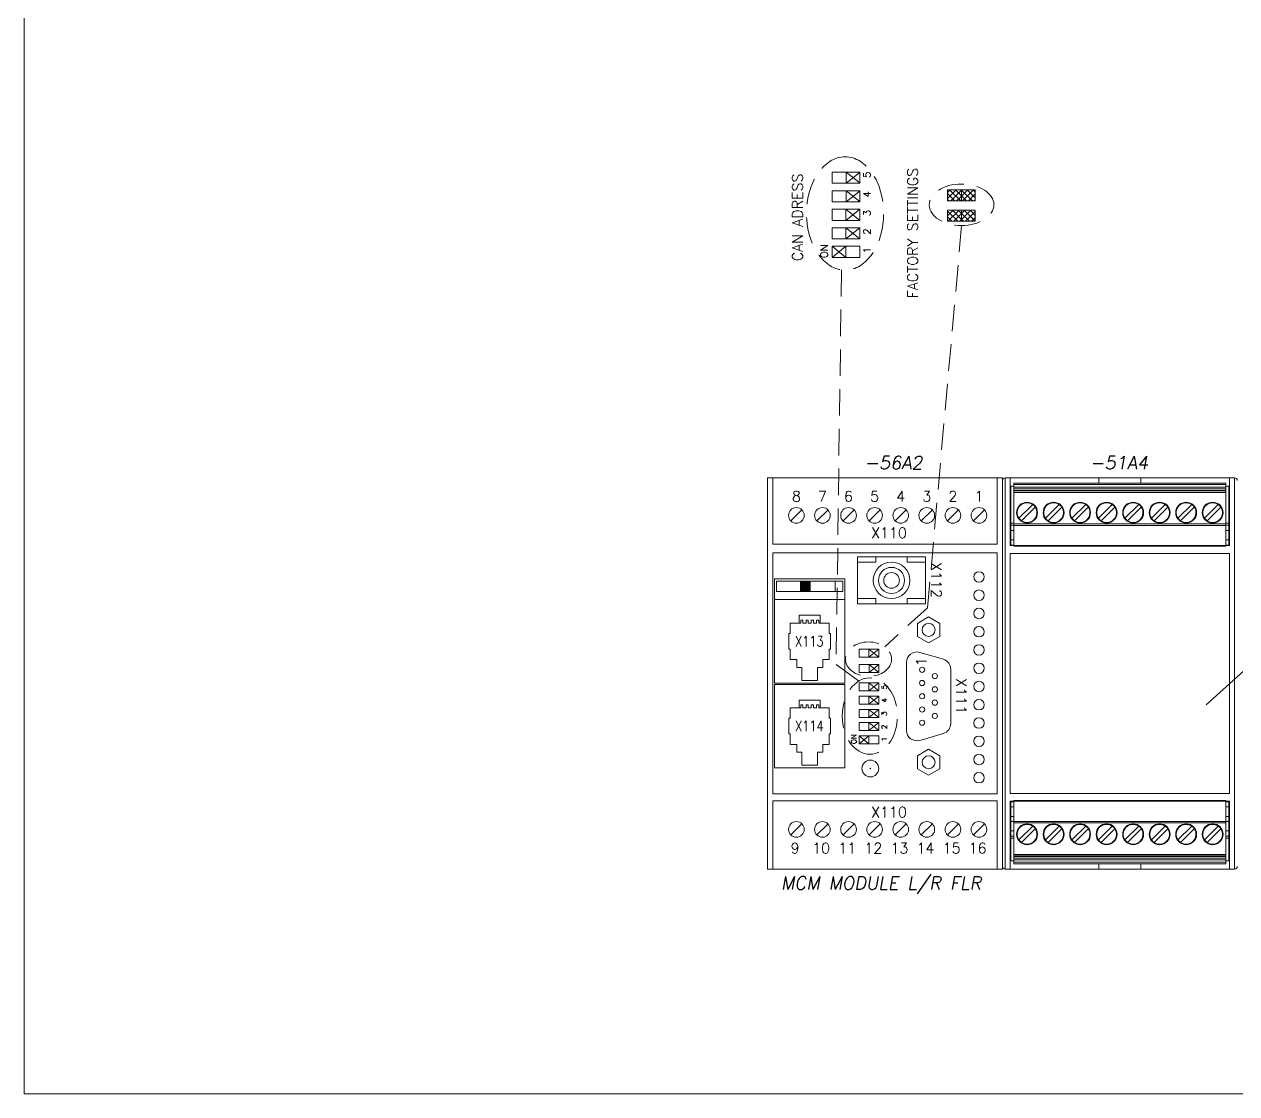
# Model space of a CAD drawing. Extents: x -2993 to 3661, y -4147 to -1441.
# Drawn here: x -2993.4 to -2761, y -2503 to -2298 of the extents above; entities that cross this region are included whole.
import ezdxf
from ezdxf.enums import TextEntityAlignment as Align

# ---------------------------------------------------------------- set-up
doc = ezdxf.new("R2010")
doc.units = 0
doc.header["$LTSCALE"] = 0.1
doc.header["$MEASUREMENT"] = 0
doc.linetypes.add('DASHED', pattern=[19.05, 12.7, -6.35])
doc.layers.get('0').update_dxf_attribs({"linetype": 'CONTINUOUS'})
doc.layers.add('DIM', color=5, linetype='CONTINUOUS')
doc.styles.get("Standard").update_dxf_attribs({"font": 'simplex.shx'})

msp = doc.modelspace()

# ---------------------------------------------------------------- linework, layer by layer
at = {"linetype": 'Continuous', "lineweight": 13}
for p, q in [((-2838.57, -2326.37), (-2838.57, -2328.5)), ((-2833.24, -2326.37), (-2838.57, -2326.37)), ((-2835.87, -2328.5), (-2835.87, -2326.37)), ((-2833.24, -2328.5), (-2833.24, -2326.37)), ((-2838.57, -2328.5), (-2833.24, -2328.5)), ((-2833.24, -2329.93), (-2838.57, -2329.93)), ((-2838.57, -2329.93), (-2838.57, -2332.06)), ((-2835.87, -2332.06), (-2835.87, -2329.93)), ((-2833.24, -2332.06), (-2833.24, -2329.93)), ((-2811.12, -2329.76), (-2816.45, -2329.76)), ((-2816.45, -2329.76), (-2816.45, -2331.89)), ((-2813.75, -2331.89), (-2813.75, -2329.76)), ((-2811.12, -2331.89), (-2811.12, -2329.76)), ((-2838.57, -2332.06), (-2833.24, -2332.06)), ((-2816.45, -2331.89), (-2811.12, -2331.89)), ((-2838.57, -2335.62), (-2838.57, -2333.48)), ((-2838.57, -2333.48), (-2833.24, -2333.48)), ((-2835.94, -2335.62), (-2835.94, -2333.48)), ((-2833.24, -2333.48), (-2833.24, -2335.62)), ((-2811.12, -2333.67), (-2816.45, -2333.67)), ((-2816.45, -2333.67), (-2816.45, -2335.8)), ((-2813.75, -2335.8), (-2813.75, -2333.67)), ((-2811.12, -2335.8), (-2811.12, -2333.67)), ((-2833.24, -2335.62), (-2838.57, -2335.62)), ((-2838.57, -2337.04), (-2833.24, -2337.04)), ((-2838.57, -2339.17), (-2838.57, -2337.04)), ((-2835.94, -2339.17), (-2835.94, -2337.04)), ((-2833.24, -2337.04), (-2833.24, -2339.17)), ((-2816.45, -2335.8), (-2811.12, -2335.8)), ((-2833.24, -2339.17), (-2838.57, -2339.17)), ((-2838.57, -2340.59), (-2833.24, -2340.59)), ((-2838.57, -2342.73), (-2838.57, -2340.59)), ((-2835.94, -2342.73), (-2835.94, -2340.59)), ((-2833.24, -2340.59), (-2833.24, -2342.73)), ((-2833.24, -2342.73), (-2838.57, -2342.73)), ((-2836.48, -2404.75), (-2849.23, -2404.75)), ((-2849.23, -2406.78), (-2849.23, -2404.75)), ((-2844.64, -2404.75), (-2844.64, -2406.78)), ((-2842.74, -2404.75), (-2842.74, -2406.78)), ((-2837.98, -2406.78), (-2837.98, -2404.75)), ((-2836.48, -2406.78), (-2836.48, -2404.75)), ((-2849.23, -2406.78), (-2836.48, -2406.78)), ((-2844.58, -2412.24), (-2844.17, -2412.24)), ((-2844.58, -2412.82), (-2844.58, -2412.24)), ((-2844.17, -2412.24), (-2844.17, -2412.82)), ((-2844.17, -2412.82), (-2843.56, -2412.82)), ((-2843.56, -2412.24), (-2843.15, -2412.24)), ((-2843.56, -2412.82), (-2843.56, -2412.24)), ((-2843.15, -2412.24), (-2843.15, -2412.82)), ((-2843.15, -2412.82), (-2842.54, -2412.82)), ((-2842.54, -2412.82), (-2842.54, -2412.24)), ((-2842.54, -2412.24), (-2842.14, -2412.24)), ((-2842.14, -2412.24), (-2842.14, -2412.82)), ((-2842.14, -2412.82), (-2841.53, -2412.82)), ((-2841.53, -2412.24), (-2841.12, -2412.24)), ((-2841.53, -2412.82), (-2841.53, -2412.24)), ((-2841.12, -2412.24), (-2841.12, -2412.82)), ((-2833.39, -2417.83), (-2829.58, -2417.83)), ((-2833.39, -2419.36), (-2833.39, -2417.83)), ((-2831.49, -2417.83), (-2831.49, -2419.36)), ((-2829.58, -2417.83), (-2829.58, -2419.36)), ((-2829.58, -2419.36), (-2833.39, -2419.36)), ((-2833.39, -2422.28), (-2833.39, -2420.76)), ((-2833.39, -2420.76), (-2829.58, -2420.76)), ((-2831.48, -2420.76), (-2831.48, -2422.28)), ((-2829.58, -2420.76), (-2829.58, -2422.28)), ((-2829.58, -2422.28), (-2833.39, -2422.28)), ((-2829.58, -2424.28), (-2833.39, -2424.28)), ((-2833.39, -2424.28), (-2833.39, -2425.81)), ((-2833.39, -2425.81), (-2829.58, -2425.81)), ((-2831.49, -2424.28), (-2831.49, -2425.81)), ((-2829.58, -2425.81), (-2829.58, -2424.28)), ((-2829.58, -2426.82), (-2833.39, -2426.82)), ((-2833.39, -2426.82), (-2833.39, -2428.35)), ((-2831.49, -2426.82), (-2831.49, -2428.35)), ((-2829.58, -2428.35), (-2829.58, -2426.82)), ((-2844.58, -2429.07), (-2844.58, -2428.49)), ((-2844.58, -2428.49), (-2844.17, -2428.49)), ((-2844.17, -2428.49), (-2844.17, -2429.07)), ((-2844.17, -2429.07), (-2843.56, -2429.07)), ((-2843.56, -2428.49), (-2843.15, -2428.49)), ((-2843.56, -2429.07), (-2843.56, -2428.49)), ((-2843.15, -2428.49), (-2843.15, -2429.07)), ((-2843.15, -2429.07), (-2842.54, -2429.07)), ((-2842.54, -2429.07), (-2842.54, -2428.49)), ((-2842.54, -2428.49), (-2842.14, -2428.49)), ((-2842.14, -2428.49), (-2842.14, -2429.07)), ((-2842.14, -2429.07), (-2841.53, -2429.07)), ((-2841.53, -2429.07), (-2841.53, -2428.49)), ((-2841.53, -2428.49), (-2841.12, -2428.49)), ((-2841.12, -2428.49), (-2841.12, -2429.07)), ((-2833.39, -2428.35), (-2829.58, -2428.35)), ((-2829.58, -2429.36), (-2833.39, -2429.36)), ((-2833.39, -2429.36), (-2833.39, -2430.89)), ((-2831.49, -2429.36), (-2831.49, -2430.89)), ((-2829.58, -2430.89), (-2829.58, -2429.36)), ((-2833.39, -2430.89), (-2829.58, -2430.89)), ((-2833.39, -2431.9), (-2829.58, -2431.9)), ((-2833.39, -2433.43), (-2833.39, -2431.9)), ((-2831.49, -2431.9), (-2831.49, -2433.43)), ((-2829.58, -2431.9), (-2829.58, -2433.43)), ((-2829.58, -2433.43), (-2833.39, -2433.43)), ((-2833.39, -2434.44), (-2829.58, -2434.44)), ((-2833.39, -2435.97), (-2833.39, -2434.44)), ((-2831.49, -2434.44), (-2831.49, -2435.97)), ((-2829.58, -2434.44), (-2829.58, -2435.97)), ((-2829.58, -2435.97), (-2833.39, -2435.97))]:
    msp.add_line(p, q, dxfattribs=at)
at = {"color": 7, "lineweight": 13}
for p, q in [((-2833.21, -2326.37), (-2835.87, -2328.5)), ((-2835.87, -2326.37), (-2833.21, -2328.5)), ((-2833.21, -2329.93), (-2835.87, -2332.06)), ((-2835.87, -2329.93), (-2833.21, -2332.06)), ((-2833.24, -2333.48), (-2835.91, -2335.62)), ((-2835.91, -2333.48), (-2833.24, -2335.62)), ((-2833.24, -2337.04), (-2835.91, -2339.17)), ((-2835.91, -2337.04), (-2833.24, -2339.17)), ((-2835.91, -2340.59), (-2838.57, -2342.73)), ((-2838.57, -2340.59), (-2835.91, -2342.73)), ((-2831.49, -2417.83), (-2829.61, -2419.36)), ((-2829.61, -2417.83), (-2831.49, -2419.36)), ((-2831.48, -2420.76), (-2829.6, -2422.28)), ((-2829.6, -2420.76), (-2831.48, -2422.28)), ((-2831.49, -2424.28), (-2829.61, -2425.81)), ((-2829.61, -2424.28), (-2831.49, -2425.81)), ((-2831.49, -2426.82), (-2829.61, -2428.35)), ((-2829.61, -2426.82), (-2831.49, -2428.35)), ((-2831.49, -2429.36), (-2829.61, -2430.89)), ((-2829.61, -2429.36), (-2831.49, -2430.89)), ((-2831.49, -2431.9), (-2829.61, -2433.43)), ((-2829.61, -2431.9), (-2831.49, -2433.43)), ((-2833.39, -2434.44), (-2831.51, -2435.97)), ((-2831.51, -2434.44), (-2833.39, -2435.97))]:
    msp.add_line(p, q, dxfattribs=at)
at = {"lineweight": 13}
for p, q in [((-2814.8, -2329.76), (-2816.45, -2331.41)), ((-2815.92, -2329.76), (-2816.45, -2330.28)), ((-2816.45, -2330.47), (-2815.03, -2331.89)), ((-2816.04, -2329.76), (-2813.91, -2331.89)), ((-2813.75, -2329.83), (-2815.81, -2331.89)), ((-2814.92, -2329.76), (-2813.75, -2330.93)), ((-2813.8, -2329.76), (-2813.75, -2329.8)), ((-2812.56, -2329.76), (-2813.75, -2330.95)), ((-2813.68, -2329.76), (-2813.75, -2329.83)), ((-2813.75, -2329.8), (-2811.66, -2331.89)), ((-2811.43, -2329.76), (-2813.57, -2331.89)), ((-2812.67, -2329.76), (-2811.12, -2331.31)), ((-2811.12, -2330.56), (-2812.44, -2331.89)), ((-2811.55, -2329.76), (-2811.12, -2330.19)), ((-2816.45, -2331.59), (-2816.15, -2331.89)), ((-2813.75, -2330.95), (-2814.69, -2331.89)), ((-2813.75, -2330.93), (-2812.78, -2331.89)), ((-2811.12, -2331.69), (-2811.32, -2331.89)), ((-2815.34, -2333.67), (-2816.45, -2334.77)), ((-2816.45, -2333.84), (-2814.49, -2335.8)), ((-2816.45, -2334.96), (-2815.61, -2335.8)), ((-2814.22, -2333.67), (-2816.36, -2335.8)), ((-2815.5, -2333.67), (-2813.75, -2335.42)), ((-2813.75, -2334.32), (-2815.23, -2335.8)), ((-2814.37, -2333.67), (-2813.75, -2334.29)), ((-2811.98, -2333.67), (-2813.75, -2335.44)), ((-2813.1, -2333.67), (-2813.75, -2334.32)), ((-2813.75, -2334.29), (-2812.24, -2335.8)), ((-2813.25, -2333.67), (-2811.12, -2335.8)), ((-2811.12, -2333.93), (-2812.99, -2335.8)), ((-2812.13, -2333.67), (-2811.12, -2334.68)), ((-2811.12, -2335.05), (-2811.87, -2335.8)), ((-2813.75, -2335.44), (-2814.11, -2335.8)), ((-2813.75, -2335.42), (-2813.36, -2335.8)), ((-2850.91, -2384.97), (-2850.91, -2459.97)), ((-2850.91, -2384.97), (-2850.91, -2459.97)), ((-2850.91, -2384.97), (-2850.91, -2459.97)), ((-2805.91, -2384.97), (-2850.91, -2384.97)), ((-2805.91, -2384.97), (-2850.91, -2384.97)), ((-2849.91, -2397.67), (-2849.91, -2384.97)), ((-2806.91, -2397.67), (-2806.91, -2384.97)), ((-2805.91, -2384.97), (-2805.91, -2459.97)), ((-2805.91, -2384.97), (-2805.91, -2459.97)), ((-2805.91, -2384.97), (-2805.91, -2459.97)), ((-2805.91, -2384.97), (-2805.91, -2459.97)), ((-2805.91, -2384.97), (-2805.91, -2459.97)), ((-2805.91, -2384.97), (-2805.91, -2459.97)), ((-2805.91, -2385.47), (-2805.91, -2459.47)), ((-2844.34, -2391.11), (-2846.47, -2393.23)), ((-2839.34, -2391.11), (-2841.47, -2393.23)), ((-2834.34, -2391.11), (-2836.47, -2393.23)), ((-2829.34, -2391.11), (-2831.47, -2393.23)), ((-2824.34, -2391.11), (-2826.47, -2393.23)), ((-2819.34, -2391.11), (-2821.47, -2393.23)), ((-2814.34, -2391.11), (-2816.47, -2393.23)), ((-2809.34, -2391.11), (-2811.47, -2393.23)), ((-2806.91, -2397.67), (-2849.91, -2397.67)), ((-2849.91, -2445.57), (-2849.91, -2399.37)), ((-2806.91, -2399.37), (-2849.91, -2399.37)), ((-2820.67, -2400.13), (-2833.67, -2400.13)), ((-2833.67, -2400.13), (-2833.67, -2409.13)), ((-2830.17, -2401.13), (-2830.17, -2400.13)), ((-2824.17, -2401.13), (-2824.17, -2400.13)), ((-2820.67, -2400.13), (-2820.67, -2409.13)), ((-2806.91, -2445.57), (-2806.91, -2399.37)), ((-2830.17, -2401.13), (-2833.67, -2401.13)), ((-2820.67, -2401.13), (-2824.17, -2401.13)), ((-2836.1, -2404.33), (-2849.6, -2404.33)), ((-2849.6, -2408.32), (-2849.6, -2404.33)), ((-2842.74, -2404.75), (-2844.64, -2406.65)), ((-2842.92, -2404.75), (-2844.64, -2406.48)), ((-2843.1, -2404.75), (-2844.64, -2406.3)), ((-2843.27, -2404.75), (-2844.64, -2406.12)), ((-2843.45, -2404.75), (-2844.64, -2405.95)), ((-2843.63, -2404.75), (-2844.64, -2405.77)), ((-2843.8, -2404.75), (-2844.64, -2405.59)), ((-2843.98, -2404.75), (-2844.64, -2405.42)), ((-2844.16, -2404.75), (-2844.64, -2405.24)), ((-2844.33, -2404.75), (-2844.64, -2405.06)), ((-2844.51, -2404.75), (-2844.64, -2404.89)), ((-2844.64, -2404.81), (-2842.74, -2406.72)), ((-2844.64, -2404.99), (-2842.85, -2406.78)), ((-2842.74, -2404.93), (-2844.59, -2406.78)), ((-2844.52, -2404.75), (-2842.74, -2406.54)), ((-2844.35, -2404.75), (-2842.74, -2406.36)), ((-2844.17, -2404.75), (-2842.74, -2406.19)), ((-2843.99, -2404.75), (-2842.74, -2406.01)), ((-2843.82, -2404.75), (-2842.74, -2405.83)), ((-2843.64, -2404.75), (-2842.74, -2405.66)), ((-2843.46, -2404.75), (-2842.74, -2405.48)), ((-2843.29, -2404.75), (-2842.74, -2405.3)), ((-2843.11, -2404.75), (-2842.74, -2405.12)), ((-2842.93, -2404.75), (-2842.74, -2404.95)), ((-2842.76, -2404.75), (-2842.74, -2404.77)), ((-2836.1, -2408.32), (-2836.1, -2404.33)), ((-2844.64, -2405.16), (-2843.03, -2406.78)), ((-2844.64, -2405.34), (-2843.21, -2406.78)), ((-2844.64, -2405.52), (-2843.38, -2406.78)), ((-2844.64, -2405.69), (-2843.56, -2406.78)), ((-2844.64, -2405.87), (-2843.74, -2406.78)), ((-2844.64, -2406.05), (-2843.91, -2406.78)), ((-2844.64, -2406.22), (-2844.09, -2406.78)), ((-2844.64, -2406.4), (-2844.27, -2406.78)), ((-2844.64, -2406.58), (-2844.44, -2406.78)), ((-2844.64, -2406.76), (-2844.62, -2406.78)), ((-2842.74, -2405.1), (-2844.41, -2406.78)), ((-2842.74, -2405.28), (-2844.24, -2406.78)), ((-2842.74, -2405.46), (-2844.06, -2406.78)), ((-2842.74, -2405.63), (-2843.88, -2406.78)), ((-2842.74, -2405.81), (-2843.71, -2406.78)), ((-2842.74, -2405.99), (-2843.53, -2406.78)), ((-2842.74, -2406.16), (-2843.35, -2406.78)), ((-2842.74, -2406.34), (-2843.17, -2406.78)), ((-2842.74, -2406.52), (-2843, -2406.78)), ((-2842.74, -2406.69), (-2842.82, -2406.78)), ((-2849.6, -2408.32), (-2849.6, -2424.32)), ((-2849.6, -2408.32), (-2836.1, -2408.32)), ((-2836.1, -2408.32), (-2836.1, -2424.32)), ((-2830.17, -2408.13), (-2833.67, -2408.13)), ((-2820.67, -2409.13), (-2833.67, -2409.13)), ((-2830.17, -2409.13), (-2830.17, -2408.13)), ((-2824.17, -2409.13), (-2824.17, -2408.13)), ((-2820.67, -2408.13), (-2824.17, -2408.13)), ((-2844.85, -2411.32), (-2840.85, -2411.32)), ((-2844.85, -2411.32), (-2844.85, -2412.82)), ((-2840.85, -2411.32), (-2840.85, -2412.82)), ((-2822.22, -2412.87), (-2820.06, -2411.62)), ((-2817.89, -2412.87), (-2820.06, -2411.62)), ((-2846.6, -2412.82), (-2846.6, -2414.82)), ((-2846.6, -2412.82), (-2844.85, -2412.82)), ((-2844.58, -2412.82), (-2844.85, -2412.82)), ((-2841.12, -2412.82), (-2840.85, -2412.82)), ((-2840.85, -2412.82), (-2839.1, -2412.82)), ((-2839.1, -2412.82), (-2839.1, -2414.82)), ((-2822.22, -2415.37), (-2822.22, -2412.87)), ((-2817.89, -2415.37), (-2817.89, -2412.87)), ((-2846.85, -2414.82), (-2846.6, -2414.82)), ((-2846.85, -2414.82), (-2846.85, -2417.82)), ((-2839.1, -2414.82), (-2838.85, -2414.82)), ((-2838.85, -2414.82), (-2838.85, -2417.82)), ((-2820.06, -2416.62), (-2822.22, -2415.37)), ((-2820.06, -2416.62), (-2817.89, -2415.37)), ((-2846.85, -2417.82), (-2846.6, -2417.82)), ((-2846.6, -2417.82), (-2846.6, -2419.82)), ((-2839.1, -2417.82), (-2838.85, -2417.82)), ((-2839.1, -2417.82), (-2839.1, -2419.82)), ((-2817.24, -2419.75), (-2821.74, -2418.43)), ((-2846.6, -2419.82), (-2845.35, -2419.82)), ((-2845.35, -2419.82), (-2845.35, -2421.32)), ((-2840.35, -2419.82), (-2839.1, -2419.82)), ((-2840.35, -2419.82), (-2840.35, -2421.32)), ((-2824.31, -2420.35), (-2824.31, -2433.38)), ((-2845.35, -2421.32), (-2844.35, -2421.32)), ((-2844.35, -2421.32), (-2844.35, -2423.82)), ((-2841.35, -2421.32), (-2841.35, -2423.82)), ((-2841.35, -2421.32), (-2840.35, -2421.32)), ((-2815.81, -2432.06), (-2815.81, -2421.67)), ((-2849.6, -2424.32), (-2836.1, -2424.32)), ((-2849.6, -2424.57), (-2836.1, -2424.57)), ((-2849.6, -2424.57), (-2849.6, -2440.57)), ((-2844.35, -2423.82), (-2841.35, -2423.82)), ((-2836.1, -2424.57), (-2836.1, -2440.57)), ((-2844.85, -2427.57), (-2840.85, -2427.57)), ((-2844.85, -2427.57), (-2844.85, -2429.07)), ((-2840.85, -2427.57), (-2840.85, -2429.07)), ((-2846.6, -2429.07), (-2846.6, -2431.07)), ((-2846.6, -2429.07), (-2844.85, -2429.07)), ((-2844.58, -2429.07), (-2844.85, -2429.07)), ((-2841.12, -2429.07), (-2840.85, -2429.07)), ((-2840.85, -2429.07), (-2839.1, -2429.07)), ((-2839.1, -2429.07), (-2839.1, -2431.07)), ((-2846.85, -2431.07), (-2846.6, -2431.07)), ((-2846.85, -2431.07), (-2846.85, -2434.07)), ((-2839.1, -2431.07), (-2838.85, -2431.07)), ((-2838.85, -2431.07), (-2838.85, -2434.07)), ((-2846.85, -2434.07), (-2846.6, -2434.07)), ((-2846.6, -2434.07), (-2846.6, -2436.07)), ((-2839.1, -2434.07), (-2839.1, -2436.07)), ((-2839.1, -2434.07), (-2838.85, -2434.07)), ((-2821.74, -2435.3), (-2817.24, -2433.98)), ((-2846.6, -2436.07), (-2845.35, -2436.07)), ((-2845.35, -2436.07), (-2845.35, -2437.57)), ((-2845.35, -2437.57), (-2844.35, -2437.57)), ((-2844.35, -2437.57), (-2844.35, -2440.07)), ((-2841.35, -2437.57), (-2840.35, -2437.57)), ((-2841.35, -2437.57), (-2841.35, -2440.07)), ((-2840.35, -2436.07), (-2840.35, -2437.57)), ((-2840.35, -2436.07), (-2839.1, -2436.07)), ((-2822.22, -2438.25), (-2820.06, -2437)), ((-2817.89, -2438.25), (-2820.06, -2437)), ((-2822.22, -2440.75), (-2822.22, -2438.25)), ((-2817.89, -2440.75), (-2817.89, -2438.25)), ((-2849.6, -2440.57), (-2836.1, -2440.57)), ((-2844.35, -2440.07), (-2841.35, -2440.07)), ((-2820.06, -2442), (-2822.22, -2440.75)), ((-2820.06, -2442), (-2817.89, -2440.75)), ((-2806.91, -2445.57), (-2849.91, -2445.57)), ((-2806.91, -2446.87), (-2849.91, -2446.87)), ((-2849.91, -2446.87), (-2849.91, -2459.97)), ((-2806.91, -2446.87), (-2806.91, -2459.97)), ((-2844.34, -2451.31), (-2846.47, -2453.43)), ((-2839.34, -2451.31), (-2841.47, -2453.43)), ((-2834.34, -2451.31), (-2836.47, -2453.43)), ((-2829.34, -2451.31), (-2831.47, -2453.43)), ((-2824.34, -2451.31), (-2826.47, -2453.43)), ((-2819.34, -2451.31), (-2821.47, -2453.43)), ((-2814.34, -2451.31), (-2816.47, -2453.43)), ((-2809.34, -2451.31), (-2811.47, -2453.43)), ((-2805.91, -2459.97), (-2850.91, -2459.97)), ((-2805.91, -2459.97), (-2806.91, -2459.97))]:
    msp.add_line(p, q, dxfattribs=at)
at = {"linetype": 'DASHED', "lineweight": 13, "ltscale": 4}
for p, q in [((-2813.74, -2336.61), (-2820.27, -2409.88)), ((-2836.77, -2345.11), (-2837.78, -2420.75)), ((-2820.27, -2409.88), (-2828.47, -2417.38))]:
    msp.add_line(p, q, dxfattribs=at)
at = {"color": 7, "linetype": 'Continuous', "lineweight": 13}
for p, q in [((-2805.41, -2384.97), (-2805.41, -2459.97)), ((-2805.41, -2384.97), (-2804.41, -2384.97)), ((-2804.41, -2384.97), (-2787.41, -2384.97)), ((-2804.41, -2397.97), (-2804.41, -2384.97)), ((-2803.73, -2385.98), (-2803.73, -2385.97)), ((-2803.73, -2385.97), (-2763.09, -2385.97)), ((-2803.73, -2385.99), (-2803.73, -2385.98)), ((-2803.73, -2386.02), (-2803.73, -2385.99)), ((-2803.73, -2386.06), (-2803.73, -2386.02)), ((-2803.73, -2386.11), (-2803.73, -2386.06)), ((-2803.73, -2386.16), (-2803.73, -2386.11)), ((-2803.73, -2386.21), (-2803.73, -2386.16)), ((-2803.73, -2386.27), (-2803.73, -2386.21)), ((-2763.09, -2386.27), (-2803.73, -2386.27)), ((-2803.73, -2386.77), (-2803.73, -2386.27)), ((-2787.41, -2384.97), (-2787.41, -2385.97)), ((-2787.41, -2384.97), (-2779.41, -2384.97)), ((-2779.41, -2384.97), (-2779.41, -2385.97)), ((-2779.41, -2384.97), (-2762.41, -2384.97)), ((-2763.09, -2385.98), (-2763.09, -2385.97)), ((-2763.09, -2385.99), (-2763.09, -2385.98)), ((-2763.09, -2386.02), (-2763.09, -2385.99)), ((-2763.09, -2386.06), (-2763.09, -2386.02)), ((-2763.09, -2386.11), (-2763.09, -2386.06)), ((-2763.09, -2386.16), (-2763.09, -2386.11)), ((-2763.09, -2386.21), (-2763.09, -2386.16)), ((-2763.09, -2386.27), (-2763.09, -2386.21)), ((-2763.09, -2386.77), (-2763.09, -2386.27)), ((-2762.41, -2384.97), (-2762.41, -2397.97)), ((-2762.41, -2384.97), (-2761.41, -2384.97)), ((-2761.41, -2459.97), (-2761.41, -2384.97)), ((-2804.41, -2386.57), (-2803.73, -2386.57)), ((-2804.31, -2386.57), (-2804.31, -2397.67)), ((-2803.73, -2386.79), (-2803.73, -2386.77)), ((-2803.73, -2386.77), (-2803.73, -2386.77)), ((-2803.73, -2386.77), (-2763.09, -2386.77)), ((-2803.73, -2386.82), (-2803.73, -2386.79)), ((-2803.73, -2386.85), (-2803.73, -2386.82)), ((-2803.73, -2386.9), (-2803.73, -2386.85)), ((-2803.73, -2386.95), (-2803.73, -2386.9)), ((-2803.73, -2387.01), (-2803.73, -2386.95)), ((-2803.73, -2387.07), (-2803.73, -2387.01)), ((-2803.73, -2387.07), (-2763.09, -2387.07)), ((-2803.73, -2387.07), (-2803.73, -2387.38)), ((-2803.73, -2387.42), (-2803.73, -2387.38)), ((-2763.09, -2387.38), (-2803.73, -2387.38)), ((-2803.73, -2387.47), (-2803.73, -2387.42)), ((-2803.73, -2387.49), (-2803.73, -2387.47)), ((-2803.73, -2387.5), (-2803.73, -2387.49)), ((-2763.09, -2387.49), (-2803.73, -2387.49)), ((-2803.73, -2387.51), (-2803.73, -2387.5)), ((-2803.73, -2387.54), (-2803.73, -2387.51)), ((-2803.73, -2387.58), (-2803.73, -2387.54)), ((-2803.73, -2387.63), (-2803.73, -2387.58)), ((-2803.73, -2387.68), (-2803.73, -2387.63)), ((-2803.73, -2387.73), (-2803.73, -2387.68)), ((-2803.73, -2387.79), (-2803.73, -2387.73)), ((-2763.09, -2387.79), (-2803.73, -2387.79)), ((-2803.73, -2387.79), (-2803.73, -2393.81)), ((-2763.09, -2386.57), (-2762.41, -2386.57)), ((-2763.09, -2386.79), (-2763.09, -2386.77)), ((-2763.09, -2386.77), (-2763.09, -2386.77)), ((-2763.09, -2386.82), (-2763.09, -2386.79)), ((-2763.09, -2386.85), (-2763.09, -2386.82)), ((-2763.09, -2386.9), (-2763.09, -2386.85)), ((-2763.09, -2386.95), (-2763.09, -2386.9)), ((-2763.09, -2387.01), (-2763.09, -2386.95)), ((-2763.09, -2387.07), (-2763.09, -2387.01)), ((-2763.09, -2387.38), (-2763.09, -2387.07)), ((-2763.09, -2387.42), (-2763.09, -2387.38)), ((-2763.09, -2387.47), (-2763.09, -2387.42)), ((-2763.09, -2387.49), (-2763.09, -2387.47)), ((-2763.09, -2387.5), (-2763.09, -2387.49)), ((-2763.09, -2387.51), (-2763.09, -2387.5)), ((-2763.09, -2387.54), (-2763.09, -2387.51)), ((-2763.09, -2387.58), (-2763.09, -2387.54)), ((-2763.09, -2387.63), (-2763.09, -2387.58)), ((-2763.09, -2387.68), (-2763.09, -2387.63)), ((-2763.09, -2387.73), (-2763.09, -2387.68)), ((-2763.09, -2387.79), (-2763.09, -2387.73)), ((-2763.09, -2387.79), (-2763.09, -2393.81)), ((-2762.51, -2397.67), (-2762.51, -2386.57)), ((-2802.75, -2392.71), (-2800.12, -2390.08)), ((-2799.62, -2390.58), (-2802.25, -2393.2)), ((-2797.67, -2392.71), (-2795.04, -2390.08)), ((-2794.54, -2390.58), (-2797.17, -2393.2)), ((-2792.59, -2392.71), (-2789.96, -2390.08)), ((-2789.46, -2390.58), (-2792.09, -2393.2)), ((-2787.51, -2392.71), (-2784.88, -2390.08)), ((-2784.38, -2390.58), (-2787.01, -2393.2)), ((-2782.43, -2392.71), (-2779.8, -2390.08)), ((-2779.3, -2390.58), (-2781.93, -2393.2)), ((-2777.35, -2392.71), (-2774.72, -2390.08)), ((-2774.22, -2390.58), (-2776.85, -2393.2)), ((-2772.27, -2392.71), (-2769.64, -2390.08)), ((-2769.14, -2390.58), (-2771.77, -2393.2)), ((-2767.19, -2392.71), (-2764.56, -2390.08)), ((-2764.06, -2390.58), (-2766.69, -2393.2)), ((-2804.31, -2393.67), (-2803.73, -2393.67)), ((-2804.31, -2394.07), (-2803.73, -2394.07)), ((-2804.31, -2395.07), (-2803.73, -2395.07)), ((-2803.73, -2393.87), (-2803.73, -2393.81)), ((-2803.73, -2393.81), (-2763.09, -2393.81)), ((-2803.73, -2393.93), (-2803.73, -2393.87)), ((-2803.73, -2393.98), (-2803.73, -2393.93)), ((-2803.73, -2394.02), (-2803.73, -2393.98)), ((-2803.73, -2394.06), (-2803.73, -2394.02)), ((-2803.73, -2394.09), (-2803.73, -2394.06)), ((-2803.73, -2394.11), (-2803.73, -2394.09)), ((-2803.73, -2394.11), (-2803.73, -2394.11)), ((-2763.09, -2394.11), (-2803.73, -2394.11)), ((-2803.73, -2394.11), (-2803.73, -2398.09)), ((-2763.09, -2393.67), (-2762.51, -2393.67)), ((-2763.09, -2394.11), (-2763.09, -2393.81)), ((-2762.51, -2394.07), (-2763.09, -2394.07)), ((-2763.09, -2394.11), (-2763.09, -2398.09)), ((-2762.51, -2395.07), (-2763.09, -2395.07)), ((-2804.41, -2397.67), (-2804.31, -2397.67)), ((-2762.41, -2397.97), (-2804.41, -2397.97)), ((-2804.31, -2396.87), (-2803.73, -2396.87)), ((-2804.31, -2397.67), (-2804.31, -2397.97)), ((-2804.31, -2397.87), (-2803.73, -2397.87)), ((-2803.73, -2397.97), (-2803.73, -2397.6)), ((-2762.51, -2396.87), (-2763.09, -2396.87)), ((-2763.09, -2397.97), (-2763.09, -2397.6)), ((-2762.51, -2397.87), (-2763.09, -2397.87)), ((-2762.51, -2397.67), (-2762.41, -2397.67)), ((-2762.51, -2397.97), (-2762.51, -2397.67)), ((-2804.41, -2445.47), (-2804.41, -2399.47)), ((-2804.41, -2399.47), (-2762.41, -2399.47)), ((-2803.73, -2398.09), (-2763.09, -2398.09)), ((-2762.41, -2399.47), (-2762.41, -2445.47)), ((-2762.41, -2445.47), (-2804.41, -2445.47)), ((-2763.09, -2446.85), (-2803.73, -2446.85)), ((-2803.73, -2450.83), (-2803.73, -2446.85)), ((-2763.09, -2450.83), (-2763.09, -2446.85)), ((-2804.41, -2446.97), (-2762.41, -2446.97)), ((-2804.41, -2459.97), (-2804.41, -2446.97)), ((-2804.31, -2447.27), (-2804.41, -2447.27)), ((-2804.31, -2446.97), (-2804.31, -2447.27)), ((-2804.31, -2447.07), (-2803.73, -2447.07)), ((-2804.31, -2447.27), (-2804.31, -2458.37)), ((-2804.31, -2448.07), (-2803.73, -2448.07)), ((-2803.73, -2446.97), (-2803.73, -2447.35)), ((-2763.09, -2446.97), (-2763.09, -2447.35)), ((-2762.51, -2447.07), (-2763.09, -2447.07)), ((-2762.51, -2448.07), (-2763.09, -2448.07)), ((-2762.51, -2447.27), (-2762.51, -2446.97)), ((-2762.41, -2447.27), (-2762.51, -2447.27)), ((-2762.51, -2458.37), (-2762.51, -2447.27)), ((-2762.41, -2459.97), (-2762.41, -2446.97)), ((-2804.31, -2449.87), (-2803.73, -2449.87)), ((-2804.31, -2450.87), (-2803.73, -2450.87)), ((-2803.73, -2450.83), (-2763.09, -2450.83)), ((-2803.73, -2450.83), (-2803.73, -2451.13)), ((-2763.09, -2451.13), (-2803.73, -2451.13)), ((-2803.73, -2457.15), (-2803.73, -2451.13)), ((-2762.51, -2449.87), (-2763.09, -2449.87)), ((-2763.09, -2450.83), (-2763.09, -2450.84)), ((-2763.09, -2450.84), (-2763.09, -2450.85)), ((-2763.09, -2450.85), (-2763.09, -2450.88)), ((-2762.51, -2450.87), (-2763.09, -2450.87)), ((-2763.09, -2450.88), (-2763.09, -2450.92)), ((-2763.09, -2450.92), (-2763.09, -2450.97)), ((-2763.09, -2450.97), (-2763.09, -2451.02)), ((-2763.09, -2451.02), (-2763.09, -2451.07)), ((-2763.09, -2451.07), (-2763.09, -2451.13)), ((-2763.09, -2457.15), (-2763.09, -2451.13)), ((-2804.31, -2452.67), (-2803.73, -2452.67)), ((-2804.31, -2453.67), (-2803.73, -2453.67)), ((-2802.75, -2454.37), (-2800.12, -2451.74)), ((-2799.62, -2452.24), (-2802.25, -2454.86)), ((-2797.67, -2454.37), (-2795.04, -2451.74)), ((-2794.54, -2452.24), (-2797.17, -2454.86)), ((-2792.59, -2454.37), (-2789.96, -2451.74)), ((-2789.46, -2452.24), (-2792.09, -2454.86)), ((-2787.51, -2454.37), (-2784.88, -2451.74)), ((-2784.38, -2452.24), (-2787.01, -2454.86)), ((-2782.43, -2454.37), (-2779.8, -2451.74)), ((-2779.3, -2452.24), (-2781.93, -2454.86)), ((-2777.35, -2454.37), (-2774.72, -2451.74)), ((-2774.22, -2452.24), (-2776.85, -2454.86)), ((-2772.27, -2454.37), (-2769.64, -2451.74)), ((-2769.14, -2452.24), (-2771.77, -2454.86)), ((-2767.19, -2454.37), (-2764.56, -2451.74)), ((-2764.06, -2452.24), (-2766.69, -2454.86)), ((-2762.51, -2452.67), (-2763.09, -2452.67)), ((-2762.51, -2453.67), (-2763.09, -2453.67)), ((-2803.73, -2454.07), (-2804.31, -2454.07)), ((-2762.51, -2454.07), (-2763.09, -2454.07)), ((-2803.73, -2458.37), (-2804.41, -2458.37)), ((-2803.73, -2457.15), (-2803.73, -2457.21)), ((-2803.73, -2457.15), (-2763.09, -2457.15)), ((-2803.73, -2457.21), (-2803.73, -2457.27)), ((-2803.73, -2457.27), (-2803.73, -2457.32)), ((-2803.73, -2457.32), (-2803.73, -2457.36)), ((-2803.73, -2457.36), (-2803.73, -2457.4)), ((-2803.73, -2457.4), (-2803.73, -2457.43)), ((-2803.73, -2457.43), (-2803.73, -2457.45)), ((-2803.73, -2457.45), (-2803.73, -2457.45)), ((-2803.73, -2457.45), (-2803.73, -2457.47)), ((-2803.73, -2457.45), (-2763.09, -2457.45)), ((-2803.73, -2457.47), (-2803.73, -2457.52)), ((-2803.73, -2457.52), (-2803.73, -2457.57)), ((-2803.73, -2457.57), (-2763.09, -2457.57)), ((-2803.73, -2457.57), (-2803.73, -2457.88)), ((-2803.73, -2457.88), (-2803.73, -2457.94)), ((-2763.09, -2457.88), (-2803.73, -2457.88)), ((-2803.73, -2457.94), (-2803.73, -2457.99)), ((-2803.73, -2457.99), (-2803.73, -2458.04)), ((-2803.73, -2458.04), (-2803.73, -2458.09)), ((-2803.73, -2458.09), (-2803.73, -2458.13)), ((-2803.73, -2458.13), (-2803.73, -2458.15)), ((-2803.73, -2458.15), (-2803.73, -2458.17)), ((-2803.73, -2458.17), (-2803.73, -2458.18)), ((-2763.09, -2458.18), (-2803.73, -2458.18)), ((-2803.73, -2458.18), (-2803.73, -2458.67)), ((-2763.09, -2457.15), (-2763.09, -2457.21)), ((-2763.09, -2457.21), (-2763.09, -2457.27)), ((-2763.09, -2457.27), (-2763.09, -2457.32)), ((-2763.09, -2457.32), (-2763.09, -2457.36)), ((-2763.09, -2457.36), (-2763.09, -2457.4)), ((-2763.09, -2457.4), (-2763.09, -2457.43)), ((-2763.09, -2457.43), (-2763.09, -2457.45)), ((-2763.09, -2457.45), (-2763.09, -2457.45)), ((-2763.09, -2457.45), (-2763.09, -2457.47)), ((-2763.09, -2457.47), (-2763.09, -2457.52)), ((-2763.09, -2457.52), (-2763.09, -2457.57)), ((-2763.09, -2457.88), (-2763.09, -2457.57)), ((-2763.09, -2457.88), (-2763.09, -2457.94)), ((-2763.09, -2457.94), (-2763.09, -2457.99)), ((-2763.09, -2457.99), (-2763.09, -2458.04)), ((-2763.09, -2458.04), (-2763.09, -2458.09)), ((-2763.09, -2458.09), (-2763.09, -2458.13)), ((-2763.09, -2458.13), (-2763.09, -2458.15)), ((-2763.09, -2458.15), (-2763.09, -2458.17)), ((-2763.09, -2458.17), (-2763.09, -2458.18)), ((-2763.09, -2458.18), (-2763.09, -2458.67)), ((-2762.41, -2458.37), (-2763.09, -2458.37)), ((-2804.41, -2459.97), (-2805.41, -2459.97)), ((-2804.41, -2459.97), (-2787.41, -2459.97)), ((-2803.73, -2458.67), (-2803.73, -2458.73)), ((-2803.73, -2458.67), (-2763.09, -2458.67)), ((-2803.73, -2458.73), (-2803.73, -2458.79)), ((-2803.73, -2458.79), (-2803.73, -2458.84)), ((-2803.73, -2458.84), (-2803.73, -2458.88)), ((-2803.73, -2458.88), (-2803.73, -2458.92)), ((-2803.73, -2458.92), (-2803.73, -2458.95)), ((-2803.73, -2458.95), (-2803.73, -2458.97)), ((-2803.73, -2458.97), (-2803.73, -2458.97)), ((-2763.09, -2458.97), (-2803.73, -2458.97)), ((-2787.41, -2459.97), (-2787.41, -2458.97)), ((-2779.41, -2459.97), (-2787.41, -2459.97)), ((-2779.41, -2458.97), (-2779.41, -2459.97)), ((-2779.41, -2459.97), (-2762.41, -2459.97)), ((-2763.09, -2458.67), (-2763.09, -2458.73)), ((-2763.09, -2458.73), (-2763.09, -2458.79)), ((-2763.09, -2458.79), (-2763.09, -2458.84)), ((-2763.09, -2458.84), (-2763.09, -2458.88)), ((-2763.09, -2458.88), (-2763.09, -2458.92)), ((-2763.09, -2458.92), (-2763.09, -2458.95)), ((-2763.09, -2458.95), (-2763.09, -2458.97)), ((-2763.09, -2458.97), (-2763.09, -2458.97)), ((-2762.41, -2459.97), (-2761.41, -2459.97))]:
    msp.add_line(p, q, dxfattribs=at)
at = {"lineweight": 13, "ltscale": 4}
msp.add_line((-2837.78, -2420.75), (-2833.5, -2423.9), dxfattribs=at)
at = {"lineweight": 13}
for centre, radius in [((-2845.41, -2392.17), 1.5), ((-2840.41, -2392.17), 1.5), ((-2835.41, -2392.17), 1.5), ((-2830.41, -2392.17), 1.5), ((-2825.41, -2392.17), 1.5), ((-2820.41, -2392.17), 1.5), ((-2815.41, -2392.17), 1.5), ((-2810.41, -2392.17), 1.5), ((-2827.17, -2404.63), 2.5), ((-2810.41, -2403.97), 1), ((-2810.41, -2407.47), 1), ((-2810.41, -2410.97), 1), ((-2820.06, -2414.12), 1.25), ((-2810.41, -2414.47), 1), ((-2810.41, -2417.97), 1), ((-2821.31, -2421.76), 0.5), ((-2810.41, -2421.47), 1), ((-2818.87, -2422.98), 0.5), ((-2821.31, -2424.3), 0.5), ((-2818.87, -2425.52), 0.5), ((-2810.41, -2424.97), 1), ((-2821.31, -2426.84), 0.5), ((-2818.87, -2428.06), 0.5), ((-2810.41, -2428.47), 1), ((-2821.31, -2429.38), 0.5), ((-2818.87, -2430.6), 0.5), ((-2821.31, -2431.92), 0.5), ((-2821.31, -2431.92), 0.5), ((-2810.41, -2431.97), 1), ((-2810.41, -2435.47), 1), ((-2831.23, -2440.69), 1.6), ((-2820.06, -2439.5), 1.25), ((-2810.41, -2438.97), 1), ((-2810.41, -2442.47), 1), ((-2845.41, -2452.37), 1.5), ((-2840.41, -2452.37), 1.5), ((-2835.41, -2452.37), 1.5), ((-2830.41, -2452.37), 1.5), ((-2825.41, -2452.37), 1.5), ((-2820.41, -2452.37), 1.5), ((-2815.41, -2452.37), 1.5), ((-2810.41, -2452.37), 1.5)]:
    msp.add_circle(centre, radius, dxfattribs=at)
at = {"linetype": 'Continuous', "lineweight": 13}
for radius in [3.5, 1.5]:
    msp.add_circle((-2827.17, -2404.63), radius, dxfattribs=at)
at = {"color": 7, "linetype": 'Continuous', "lineweight": 13}
for centre, radius, start, end in [((-2805.41, -2385.47), 0.5, 90.0002, 180), ((-2761.41, -2385.47), 0.5, 0.0002, 90), ((-2801.19, -2391.64), 2, 90, 270), ((-2801.19, -2391.64), 1.89, 135, 214.3366), ((-2801.19, -2391.64), 1.89, 55.6634, 135), ((-2801.19, -2391.64), 2, 270, 90), ((-2801.19, -2391.64), 1.89, 34.3365, 55.6635), ((-2801.19, -2391.64), 1.89, 315, 34.3366), ((-2796.11, -2391.64), 2, 90, 270), ((-2796.11, -2391.64), 1.89, 135, 214.3366), ((-2796.11, -2391.64), 1.89, 55.6634, 135), ((-2796.11, -2391.64), 2, 270, 90), ((-2796.11, -2391.64), 1.89, 34.3365, 55.6635), ((-2796.11, -2391.64), 1.89, 315, 34.3366), ((-2791.03, -2391.64), 2, 90, 270), ((-2791.03, -2391.64), 1.89, 135, 214.3366), ((-2791.03, -2391.64), 1.89, 55.6634, 135), ((-2791.03, -2391.64), 2, 270, 90), ((-2791.03, -2391.64), 1.89, 34.3365, 55.6635), ((-2791.03, -2391.64), 1.89, 315, 34.3366), ((-2785.95, -2391.64), 2, 90, 270), ((-2785.95, -2391.64), 1.89, 135, 214.3366), ((-2785.95, -2391.64), 1.89, 55.6634, 135), ((-2785.95, -2391.64), 2, 270, 90), ((-2785.95, -2391.64), 1.89, 34.3365, 55.6635), ((-2785.95, -2391.64), 1.89, 315, 34.3366), ((-2780.87, -2391.64), 2, 90, 270), ((-2780.87, -2391.64), 1.89, 135, 214.3366), ((-2780.87, -2391.64), 1.89, 55.6634, 135), ((-2780.87, -2391.64), 2, 270, 90), ((-2780.87, -2391.64), 1.89, 34.3365, 55.6635), ((-2780.87, -2391.64), 1.89, 315, 34.3366), ((-2775.79, -2391.64), 2, 90, 270), ((-2775.79, -2391.64), 1.89, 135, 214.3366), ((-2775.79, -2391.64), 1.89, 55.6634, 135), ((-2775.79, -2391.64), 2, 270, 90), ((-2775.79, -2391.64), 1.89, 34.3365, 55.6635), ((-2775.79, -2391.64), 1.89, 315, 34.3366), ((-2770.71, -2391.64), 2, 90, 270), ((-2770.71, -2391.64), 1.89, 135, 214.3366), ((-2770.71, -2391.64), 1.89, 55.6634, 135), ((-2770.71, -2391.64), 2, 270, 90), ((-2770.71, -2391.64), 1.89, 34.3365, 55.6635), ((-2770.71, -2391.64), 1.89, 315, 34.3366), ((-2765.63, -2391.64), 2, 90, 270), ((-2765.63, -2391.64), 1.89, 135, 214.3366), ((-2765.63, -2391.64), 1.89, 55.6634, 135), ((-2765.63, -2391.64), 2, 270, 90), ((-2765.63, -2391.64), 1.89, 34.3365, 55.6635), ((-2765.63, -2391.64), 1.89, 315, 34.3366), ((-2801.19, -2391.64), 1.89, 214.3365, 235.6635), ((-2801.19, -2391.64), 1.89, 235.6634, 315), ((-2796.11, -2391.64), 1.89, 214.3365, 235.6635), ((-2796.11, -2391.64), 1.89, 235.6634, 315), ((-2791.03, -2391.64), 1.89, 214.3365, 235.6635), ((-2791.03, -2391.64), 1.89, 235.6634, 315), ((-2785.95, -2391.64), 1.89, 214.3365, 235.6635), ((-2785.95, -2391.64), 1.89, 235.6634, 315), ((-2780.87, -2391.64), 1.89, 214.3365, 235.6635), ((-2780.87, -2391.64), 1.89, 235.6634, 315), ((-2775.79, -2391.64), 1.89, 214.3365, 235.6635), ((-2775.79, -2391.64), 1.89, 235.6634, 315), ((-2770.71, -2391.64), 1.89, 214.3365, 235.6635), ((-2770.71, -2391.64), 1.89, 235.6634, 315), ((-2765.63, -2391.64), 1.89, 214.3365, 235.6635), ((-2765.63, -2391.64), 1.89, 235.6634, 315), ((-2801.19, -2453.3), 2, 90, 270), ((-2801.19, -2453.3), 1.89, 55.6634, 135), ((-2801.19, -2453.3), 2, 270, 90), ((-2796.11, -2453.3), 2, 90, 270), ((-2796.11, -2453.3), 1.89, 55.6634, 135), ((-2796.11, -2453.3), 2, 270, 90), ((-2791.03, -2453.3), 2, 90, 270), ((-2791.03, -2453.3), 1.89, 55.6634, 135), ((-2791.03, -2453.3), 2, 270, 90), ((-2785.95, -2453.3), 2, 90, 270), ((-2785.95, -2453.3), 1.89, 55.6634, 135), ((-2785.95, -2453.3), 2, 270, 90), ((-2780.87, -2453.3), 2, 90, 270), ((-2780.87, -2453.3), 1.89, 55.6634, 135), ((-2780.87, -2453.3), 2, 270, 90), ((-2775.79, -2453.3), 2, 90, 270), ((-2775.79, -2453.3), 1.89, 55.6634, 135), ((-2775.79, -2453.3), 2, 270, 90), ((-2770.71, -2453.3), 2, 90, 270), ((-2770.71, -2453.3), 1.89, 55.6634, 135), ((-2770.71, -2453.3), 2, 270, 90), ((-2765.63, -2453.3), 2, 90, 270), ((-2765.63, -2453.3), 1.89, 55.6634, 135), ((-2765.63, -2453.3), 2, 270, 90), ((-2801.19, -2453.3), 1.89, 135, 214.3366), ((-2801.19, -2453.3), 1.89, 34.3365, 55.6635), ((-2801.19, -2453.3), 1.89, 315, 34.3366), ((-2796.11, -2453.3), 1.89, 135, 214.3366), ((-2796.11, -2453.3), 1.89, 34.3365, 55.6635), ((-2796.11, -2453.3), 1.89, 315, 34.3366), ((-2791.03, -2453.3), 1.89, 135, 214.3366), ((-2791.03, -2453.3), 1.89, 34.3365, 55.6635), ((-2791.03, -2453.3), 1.89, 315, 34.3366), ((-2785.95, -2453.3), 1.89, 135, 214.3366), ((-2785.95, -2453.3), 1.89, 34.3365, 55.6635), ((-2785.95, -2453.3), 1.89, 315, 34.3366), ((-2780.87, -2453.3), 1.89, 135, 214.3366), ((-2780.87, -2453.3), 1.89, 34.3365, 55.6635), ((-2780.87, -2453.3), 1.89, 315, 34.3366), ((-2775.79, -2453.3), 1.89, 135, 214.3366), ((-2775.79, -2453.3), 1.89, 34.3365, 55.6635), ((-2775.79, -2453.3), 1.89, 315, 34.3366), ((-2770.71, -2453.3), 1.89, 135, 214.3366), ((-2770.71, -2453.3), 1.89, 34.3365, 55.6635), ((-2770.71, -2453.3), 1.89, 315, 34.3366), ((-2765.63, -2453.3), 1.89, 135, 214.3366), ((-2765.63, -2453.3), 1.89, 34.3365, 55.6635), ((-2765.63, -2453.3), 1.89, 315, 34.3366), ((-2801.19, -2453.3), 1.89, 214.3365, 235.6635), ((-2801.19, -2453.3), 1.89, 235.6634, 315), ((-2796.11, -2453.3), 1.89, 214.3365, 235.6635), ((-2796.11, -2453.3), 1.89, 235.6634, 315), ((-2791.03, -2453.3), 1.89, 214.3365, 235.6635), ((-2791.03, -2453.3), 1.89, 235.6634, 315), ((-2785.95, -2453.3), 1.89, 214.3365, 235.6635), ((-2785.95, -2453.3), 1.89, 235.6634, 315), ((-2780.87, -2453.3), 1.89, 214.3365, 235.6635), ((-2780.87, -2453.3), 1.89, 235.6634, 315), ((-2775.79, -2453.3), 1.89, 214.3365, 235.6635), ((-2775.79, -2453.3), 1.89, 235.6634, 315), ((-2770.71, -2453.3), 1.89, 214.3365, 235.6635), ((-2770.71, -2453.3), 1.89, 235.6634, 315), ((-2765.63, -2453.3), 1.89, 214.3365, 235.6635), ((-2765.63, -2453.3), 1.89, 235.6634, 315), ((-2805.41, -2459.47), 0.5, 180, 269.9998), ((-2761.41, -2459.47), 0.5, 270.0002, 359.9998)]:
    msp.add_arc(centre, radius, start, end, dxfattribs=at)
at = {"lineweight": 13}
for centre, radius, start, end in [((-2822.31, -2420.35), 2, 73.6105, 180), ((-2817.81, -2421.67), 2, 0, 73.6105), ((-2817.81, -2432.06), 2, 286.3895, 0), ((-2822.31, -2433.38), 2, 180, 286.3895), ((-2831.23, -2440.69), 0.05, 0, 180), ((-2831.23, -2440.69), 0.05, 180, 0)]:
    msp.add_arc(centre, radius, start, end, dxfattribs=at)
at = {"linetype": 'DASHED', "lineweight": 13, "ltscale": 4, "extrusion": (0, 0, -1)}
for centre, major_axis, ratio in [((-2836.07, -2334.3), (0, 10.86), 0.680984), ((-2813.75, -2332.63), (6.19, 0.01), 0.643323)]:
    msp.add_ellipse(centre, major_axis=major_axis, ratio=ratio, dxfattribs=at)
at = {"linetype": 'DASHED', "lineweight": 13, "ltscale": 4}
for centre, major_axis, ratio in [((-2831.58, -2419.73), (4.42, -0.01), 0.746142), ((-2831.33, -2430.64), (0, -7.32), 0.721721)]:
    msp.add_ellipse(centre, major_axis=major_axis, ratio=ratio, dxfattribs=at)
at = {"layer": 'DIM'}
msp.add_line((-2456.58, -2147.38), (-2766.84, -2428.5), dxfattribs=at)
at = {"layer": 'DIM', "lineweight": 13}
msp.add_lwpolyline([(-2403.94, -2503.04), (-2993.38, -2503.04), (-2993.38, -2111.22), (-2403.94, -2111.22)], close=True, dxfattribs=at)

# ---------------------------------------------------------------- texts
at = {"lineweight": 13}
for s, p in [('FACTORY SETTINGS', (-2822.13, -2350.57)), ('CAN ADRESS', (-2844.2, -2343.45))]:
    msp.add_text(s, height=2, rotation=90, dxfattribs=at).set_placement(p)
at = {"linetype": 'Continuous', "lineweight": 13}
for s, height, p in [('5', 1.4, (-2831.17, -2327.49)), ('4', 1.4, (-2831.17, -2331.25)), ('3', 1.4, (-2831.17, -2334.8)), ('2', 1.4, (-2831.17, -2338.36)), ('ON', 1.4, (-2839.37, -2342.86)), ('1', 1.4, (-2831.17, -2341.92)), ('5', 1, (-2828.06, -2425.53)), ('4', 1, (-2828.06, -2428.07)), ('3', 1, (-2828.06, -2430.61)), ('2', 1, (-2828.06, -2433.15)), ('ON', 1, (-2833.91, -2436.01)), ('1', 1, (-2828.06, -2435.5))]:
    msp.add_text(s, height=height, rotation=90, dxfattribs=at).set_placement(p)
at = {"lineweight": 13, "oblique": 10}
for s, p in [('-56A2', (-2826.79, -2383.32)), ('-51A4', (-2783.56, -2383.32)), ('MCM MODULE L/R FLR', (-2829.16, -2463.9))]:
    msp.add_text(s, height=2.5, dxfattribs=at).set_placement(p, align=Align.CENTER)
at = {"lineweight": 13}
for s, p in [('8', (-2845.41, -2389.52)), ('7', (-2840.41, -2389.52)), ('6', (-2835.41, -2389.52)), ('5', (-2830.41, -2389.52)), ('4', (-2825.41, -2389.52)), ('3', (-2820.41, -2389.52)), ('2', (-2815.41, -2389.52)), ('1', (-2810.41, -2389.52)), ('X110', (-2827.66, -2396.52)), ('X110', (-2827.66, -2450.07))]:
    msp.add_text(s, height=2, dxfattribs=at).set_placement(p, align=Align.CENTER)
for s, p in [('X112', (-2818.58, -2404.57)), ('X111', (-2813.81, -2426.83))]:
    msp.add_text(s, height=2, rotation=270, dxfattribs=at).set_placement(p, align=Align.MIDDLE_CENTER)
at = {"lineweight": 13, "width": 0.8}
for s, p in [('X113', (-2842.91, -2416.3)), ('X114', (-2842.91, -2432.55))]:
    msp.add_text(s, height=2, dxfattribs=at).set_placement(p, align=Align.MIDDLE_CENTER)
at = {"lineweight": 13}
msp.add_text('1', height=2, rotation=90, dxfattribs=at).set_placement((-2820.47, -2420.22), align=Align.CENTER)
at = {"lineweight": 13, "text_generation_flag": 6}
for s, p in [('9', (-2845.66, -2456.97)), ('10', (-2840.66, -2456.97)), ('11', (-2835.66, -2456.97)), ('12', (-2830.66, -2456.97)), ('13', (-2825.66, -2456.97)), ('14', (-2820.66, -2456.97)), ('15', (-2815.66, -2456.97)), ('16', (-2810.66, -2456.97))]:
    msp.add_text(s, height=2, rotation=180, dxfattribs=at).set_placement(p, align=Align.CENTER)

doc.saveas('drawing.dxf')
